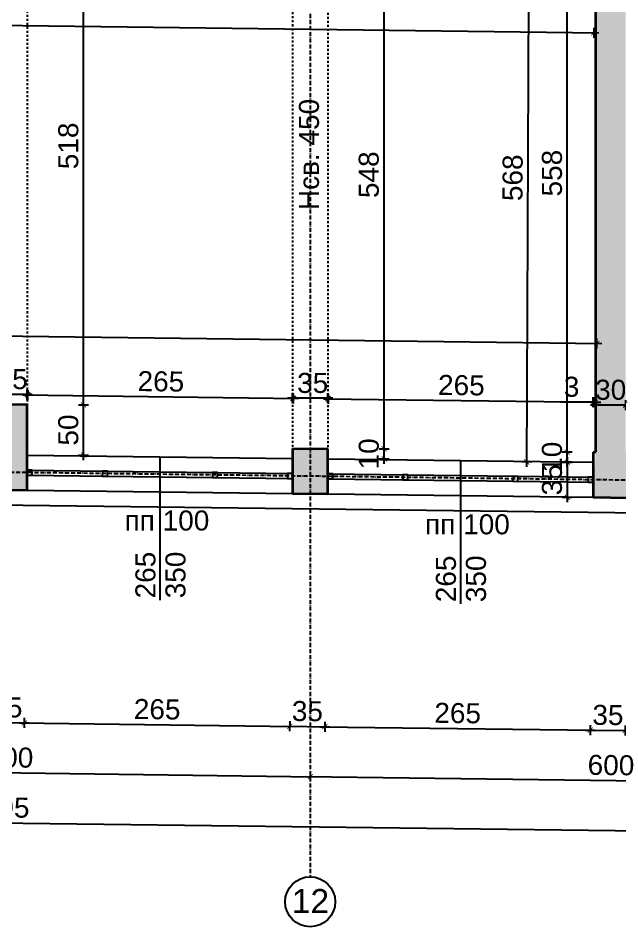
# Model space of a CAD drawing. Header units: inches. Extents: x -72385 to 39588, y -6525 to 66685.
# Drawn here: x -46246 to -45646, y 7779 to 8686 of the extents above; entities that cross this region are included whole.
import ezdxf

# ---------------------------------------------------------------- set-up
doc = ezdxf.new("R2010")
doc.units = ezdxf.units.IN
doc.header["$MEASUREMENT"] = 0
doc.linetypes.add('DashDot', pattern=[0.6, 0.4, -0.1, 0, -0.1])
doc.linetypes.add('Hidden', pattern=[0.4, 0.2, -0.2])
for name, color, linetype, lineweight in [('Изгледни линии', 253, 'Continuous', 25), ('Надписи Hсв', 252, 'Continuous', 25), ('Надписи коти външни', 252, 'Continuous', 25), ('Надписи коти вътрешни', 252, 'Continuous', 25), ('Надписи Оси', 252, 'Continuous', 25), ('Надписи прозорци', 252, 'Continuous', 25), ('Оси', 252, 'DashDot', 25), ('Прозорци', 251, 'Continuous', 25), ('Пунктир', 253, 'Hidden', 25), ('Разрезни линии', 7, 'Continuous', 35), ('Щрих стени', 254, 'Continuous', 25)]:
    doc.layers.add(name, color=color, linetype=linetype, lineweight=lineweight)
doc.styles.add('Arial Regular', font='arial.ttf')
doc.styles.get("Standard").update_dxf_attribs({"font": 'arial.ttf'})
doc.dimstyles.new('Annotative', dxfattribs={"dimscale": 0, "dimtxt": 20, "dimasz": 5, "dimexe": 5, "dimexo": 5, "dimgap": 5, "dimtad": 1, "dimdec": 0, "dimzin": 0, "dimdsep": 46, "dimtxsty": 'Standard', "dimblk": 'ARCHTICK', "dimcen": 5, "dimdle": 5, "dimadec": 0, "dimazin": 0, "dimtfac": 1, "dimtdec": 0, "dimtofl": 0, "dimtmove": 0, "dimatfit": 3, "dimldrblk": 'ARCHTICK', "dimfxl": 5, "dimfxlon": 1, "dimtolj": 1, "dimtzin": 0, "dimarcsym": 1})

# ---------------------------------------------------------------- blocks, each defined once
blk = doc.blocks.new('_ArchTick')
at = {"color": 0, "linetype": 'ByBlock', "const_width": 0.15}
blk.add_lwpolyline([(-0.5, -0.5), (0.5, 0.5)], dxfattribs=at)
blk = doc.blocks.new('*D1343')
at = {"layer": 'Defpoints', "color": 0, "ltscale": 50, "transparency": 16777216}
for p in [(-46272.34, 8310.46), (-46272.34, 8280.39), (-46237.34, 8279.94)]:
    blk.add_point(p, dxfattribs=at)
at = {"layer": 'Надписи коти вътрешни', "color": 0, "lineweight": -2, "ltscale": 50, "transparency": 16777216}
for p, q in [((-46272.34, 8305.46), (-46272.34, 8315.46)), ((-46237.34, 8305.46), (-46237.34, 8315.46)), ((-46232.34, 8310.46), (-46277.34, 8310.46))]:
    blk.add_line(p, q, dxfattribs=at)
at = {"layer": 'Надписи коти вътрешни', "color": 0, "lineweight": -2, "ltscale": 50, "transparency": 16777216, "xscale": 5, "yscale": 5, "zscale": 5, "rotation": 180}
blk.add_blockref('_ArchTick', (-46272.34, 8310.46), dxfattribs=at)
at = {"layer": 'Надписи коти вътрешни', "color": 0, "lineweight": -2, "ltscale": 50, "transparency": 16777216, "xscale": 5, "yscale": 5, "zscale": 5}
blk.add_blockref('_ArchTick', (-46237.34, 8310.46), dxfattribs=at)
at = {"layer": 'Надписи коти вътрешни', "color": 0, "ltscale": 50, "transparency": 16777216, "insert": (-46252.34, 8325.68), "char_height": 20, "attachment_point": 5}
blk.add_mtext('\\A1;35', dxfattribs=at)
blk = doc.blocks.new('*D1344')
at = {"layer": 'Defpoints', "color": 0, "ltscale": 50, "transparency": 16777216}
for p in [(-45971.57, 8306.53), (-46237.34, 8249.94), (-45972.34, 8246.57)]:
    blk.add_point(p, dxfattribs=at)
at = {"layer": 'Надписи коти вътрешни', "color": 0, "lineweight": -2, "ltscale": 50, "transparency": 16777216}
for p, q in [((-46236.64, 8304.91), (-46236.51, 8314.9)), ((-46241.57, 8309.97), (-45966.57, 8306.47)), ((-45971.64, 8301.53), (-45971.51, 8311.53))]:
    blk.add_line(p, q, dxfattribs=at)
at = {"layer": 'Надписи коти вътрешни', "color": 0, "lineweight": -2, "ltscale": 50, "transparency": 16777216, "xscale": 5, "yscale": 5, "zscale": 5}
for p, rotation in [((-46236.57, 8309.91), 179.2706286525478), ((-45971.57, 8306.53), 359.2706286525477)]:
    blk.add_blockref('_ArchTick', p, dxfattribs=dict(at, rotation=rotation))
at = {"layer": 'Надписи коти вътрешни', "color": 0, "ltscale": 50, "transparency": 16777216, "insert": (-46103.88, 8323.43), "char_height": 20, "attachment_point": 5, "rotation": 359.27063}
blk.add_mtext('\\A1;265', dxfattribs=at)
blk = doc.blocks.new('*D1345')
at = {"layer": 'Defpoints', "color": 0, "ltscale": 50, "transparency": 16777216}
for p in [(-45972.34, 8306.64), (-45972.34, 8276.57), (-45937.34, 8276.12)]:
    blk.add_point(p, dxfattribs=at)
at = {"layer": 'Надписи коти вътрешни', "color": 0, "lineweight": -2, "ltscale": 50, "transparency": 16777216}
for p, q in [((-45932.34, 8306.64), (-45977.34, 8306.64)), ((-45972.34, 8301.64), (-45972.34, 8311.64)), ((-45937.34, 8301.64), (-45937.34, 8311.64))]:
    blk.add_line(p, q, dxfattribs=at)
at = {"layer": 'Надписи коти вътрешни', "color": 0, "lineweight": -2, "ltscale": 50, "transparency": 16777216, "xscale": 5, "yscale": 5, "zscale": 5, "rotation": 180}
blk.add_blockref('_ArchTick', (-45972.34, 8306.64), dxfattribs=at)
at = {"layer": 'Надписи коти вътрешни', "color": 0, "lineweight": -2, "ltscale": 50, "transparency": 16777216, "xscale": 5, "yscale": 5, "zscale": 5}
blk.add_blockref('_ArchTick', (-45937.34, 8306.64), dxfattribs=at)
at = {"layer": 'Надписи коти вътрешни', "color": 0, "ltscale": 50, "transparency": 16777216, "insert": (-45952.34, 8321.86), "char_height": 20, "attachment_point": 5}
blk.add_mtext('\\A1;35', dxfattribs=at)
blk = doc.blocks.new('*D1346')
at = {"layer": 'Defpoints', "color": 0, "ltscale": 50, "transparency": 16777216}
for p in [(-45671.57, 8302.71), (-45937.34, 8246.12), (-45672.34, 8242.75)]:
    blk.add_point(p, dxfattribs=at)
at = {"layer": 'Надписи коти вътрешни', "color": 0, "lineweight": -2, "ltscale": 50, "transparency": 16777216}
for p, q in [((-45941.57, 8306.15), (-45666.57, 8302.65)), ((-45936.64, 8301.09), (-45936.51, 8311.09)), ((-45671.64, 8297.71), (-45671.51, 8307.71))]:
    blk.add_line(p, q, dxfattribs=at)
at = {"layer": 'Надписи коти вътрешни', "color": 0, "lineweight": -2, "ltscale": 50, "transparency": 16777216, "xscale": 5, "yscale": 5, "zscale": 5}
for p, rotation in [((-45936.57, 8306.09), 179.2706286525478), ((-45671.57, 8302.71), 359.2706286525477)]:
    blk.add_blockref('_ArchTick', p, dxfattribs=dict(at, rotation=rotation))
at = {"layer": 'Надписи коти вътрешни', "color": 0, "ltscale": 50, "transparency": 16777216, "insert": (-45803.88, 8319.61), "char_height": 20, "attachment_point": 5, "rotation": 359.27063}
blk.add_mtext('\\A1;265', dxfattribs=at)
blk = doc.blocks.new('*D1347')
at = {"layer": 'Defpoints', "color": 0, "ltscale": 50, "transparency": 16777216}
for p in [(-45672.34, 8302.82), (-45672.34, 8272.75), (-45669.84, 8272.74)]:
    blk.add_point(p, dxfattribs=at)
at = {"layer": 'Надписи коти вътрешни', "color": 0, "lineweight": -2, "ltscale": 50, "transparency": 16777216}
for p, q in [((-45672.34, 8297.82), (-45672.34, 8307.82)), ((-45669.84, 8297.82), (-45669.84, 8307.82)), ((-45672.34, 8302.82), (-45705.43, 8302.82)), ((-45669.84, 8302.82), (-45664.84, 8302.82))]:
    blk.add_line(p, q, dxfattribs=at)
at = {"layer": 'Надписи коти вътрешни', "color": 0, "lineweight": -2, "ltscale": 50, "transparency": 16777216, "xscale": 5, "yscale": 5, "zscale": 5}
blk.add_blockref('_ArchTick', (-45672.34, 8302.82), dxfattribs=at)
at = {"layer": 'Надписи коти вътрешни', "color": 0, "lineweight": -2, "ltscale": 50, "transparency": 16777216, "xscale": 5, "yscale": 5, "zscale": 5, "rotation": 180}
blk.add_blockref('_ArchTick', (-45669.84, 8302.82), dxfattribs=at)
at = {"layer": 'Надписи коти вътрешни', "color": 0, "ltscale": 50, "transparency": 16777216, "insert": (-45693.89, 8318.04), "char_height": 20, "attachment_point": 5}
blk.add_mtext('\\A1;3', dxfattribs=at)
blk = doc.blocks.new('*D8272')
at = {"layer": 'Defpoints', "color": 0, "ltscale": 50, "transparency": 16777216}
for p in [(-45668.71, 8361.45), (-46839.84, 8287.61), (-45669.84, 8272.72)]:
    blk.add_point(p, dxfattribs=at)
at = {"layer": 'Надписи коти вътрешни', "color": 0, "lineweight": -2, "ltscale": 50, "transparency": 16777216}
for p, q in [((-46843.71, 8376.41), (-45663.71, 8361.39)), ((-46838.77, 8371.35), (-46838.64, 8381.35)), ((-45668.77, 8356.45), (-45668.64, 8366.45))]:
    blk.add_line(p, q, dxfattribs=at)
at = {"layer": 'Надписи коти вътрешни', "color": 0, "lineweight": -2, "ltscale": 50, "transparency": 16777216, "xscale": 5, "yscale": 5, "zscale": 5}
for p, rotation in [((-46838.71, 8376.35), 179.2706286525473), ((-45668.71, 8361.45), 359.2706286525473)]:
    blk.add_blockref('_ArchTick', p, dxfattribs=dict(at, rotation=rotation))
at = {"layer": 'Надписи коти вътрешни', "color": 0, "ltscale": 50, "transparency": 16777216, "insert": (-46303.43, 8384.75), "char_height": 20, "attachment_point": 5, "rotation": 359.27063}
blk.add_mtext('\\A1;1170', dxfattribs=at)
blk = doc.blocks.new('*D8273')
at = {"layer": 'Defpoints', "color": 0, "ltscale": 50, "transparency": 16777216}
for p in [(-46839.84, 8825.16), (-45669.84, 8810.26), (-45671.6, 8671.52)]:
    blk.add_point(p, dxfattribs=at)
at = {"layer": 'Надписи коти вътрешни', "color": 0, "lineweight": -2, "ltscale": 50, "transparency": 16777216}
for p, q in [((-46846.6, 8686.48), (-45666.6, 8671.46)), ((-46841.54, 8691.42), (-46841.67, 8681.42)), ((-45671.54, 8676.52), (-45671.67, 8666.52))]:
    blk.add_line(p, q, dxfattribs=at)
at = {"layer": 'Надписи коти вътрешни', "color": 0, "lineweight": -2, "ltscale": 50, "transparency": 16777216, "xscale": 5, "yscale": 5, "zscale": 5}
for p, rotation in [((-46841.6, 8686.42), 179.2706286525473), ((-45671.6, 8671.52), 359.2706286525473)]:
    blk.add_blockref('_ArchTick', p, dxfattribs=dict(at, rotation=rotation))
at = {"layer": 'Надписи коти вътрешни', "color": 0, "ltscale": 50, "transparency": 16777216, "insert": (-46309.55, 8694.86), "char_height": 20, "attachment_point": 5, "rotation": 359.27063}
blk.add_mtext('\\A1;1170', dxfattribs=at)
blk = doc.blocks.new('*D1357')
at = {"layer": 'Defpoints', "color": 0, "ltscale": 50, "transparency": 16777216}
for p in [(-46237.34, 8817.49), (-46181.02, 8817.49), (-46237.34, 8299.95)]:
    blk.add_point(p, dxfattribs=at)
at = {"layer": 'Надписи коти вътрешни', "color": 0, "lineweight": -2, "ltscale": 50, "transparency": 16777216}
for p, q in [((-46181.02, 8294.95), (-46181.02, 8822.49)), ((-46186.02, 8817.49), (-46176.02, 8817.49)), ((-46186.02, 8299.95), (-46176.02, 8299.95))]:
    blk.add_line(p, q, dxfattribs=at)
at = {"layer": 'Надписи коти вътрешни', "color": 0, "lineweight": -2, "ltscale": 50, "transparency": 16777216, "xscale": 5, "yscale": 5, "zscale": 5}
for p, rotation in [((-46181.02, 8817.49), 90), ((-46181.02, 8299.95), 270)]:
    blk.add_blockref('_ArchTick', p, dxfattribs=dict(at, rotation=rotation))
at = {"layer": 'Надписи коти вътрешни', "color": 0, "ltscale": 50, "transparency": 16777216, "insert": (-46196.24, 8558.72), "char_height": 20, "attachment_point": 5, "rotation": 90}
blk.add_mtext('\\A1;518', dxfattribs=at)
blk = doc.blocks.new('*D1358')
at = {"layer": 'Defpoints', "color": 0, "ltscale": 50, "transparency": 16777216}
for p in [(-46237.34, 8299.95), (-46181.02, 8299.95), (-46237.37, 8249.94)]:
    blk.add_point(p, dxfattribs=at)
at = {"layer": 'Надписи коти вътрешни', "color": 0, "lineweight": -2, "ltscale": 50, "transparency": 16777216}
for p, q in [((-46181.02, 8244.94), (-46181.02, 8304.95)), ((-46186.02, 8299.95), (-46176.02, 8299.95)), ((-46186.02, 8249.94), (-46176.02, 8249.94))]:
    blk.add_line(p, q, dxfattribs=at)
at = {"layer": 'Надписи коти вътрешни', "color": 0, "lineweight": -2, "ltscale": 50, "transparency": 16777216, "xscale": 5, "yscale": 5, "zscale": 5}
for p, rotation in [((-46181.02, 8299.95), 90), ((-46181.02, 8249.94), 270)]:
    blk.add_blockref('_ArchTick', p, dxfattribs=dict(at, rotation=rotation))
at = {"layer": 'Надписи коти вътрешни', "color": 0, "ltscale": 50, "transparency": 16777216, "insert": (-46196.24, 8274.94), "char_height": 20, "attachment_point": 5, "rotation": 90}
blk.add_mtext('\\A1;50', dxfattribs=at)
blk = doc.blocks.new('*D1359')
at = {"layer": 'Defpoints', "color": 0, "ltscale": 50, "transparency": 16777216}
for p in [(-45937.08, 8803.66), (-45881.02, 8803.66), (-45937.59, 8256.13)]:
    blk.add_point(p, dxfattribs=at)
at = {"layer": 'Надписи коти вътрешни', "color": 0, "lineweight": -2, "ltscale": 50, "transparency": 16777216}
for p, q in [((-45886.02, 8803.66), (-45876.02, 8803.66)), ((-45881.02, 8251.13), (-45881.02, 8808.66)), ((-45886.02, 8256.13), (-45876.02, 8256.13))]:
    blk.add_line(p, q, dxfattribs=at)
at = {"layer": 'Надписи коти вътрешни', "color": 0, "lineweight": -2, "ltscale": 50, "transparency": 16777216, "xscale": 5, "yscale": 5, "zscale": 5}
for p, rotation in [((-45881.02, 8803.66), 90), ((-45881.02, 8256.13), 270)]:
    blk.add_blockref('_ArchTick', p, dxfattribs=dict(at, rotation=rotation))
at = {"layer": 'Надписи коти вътрешни', "color": 0, "ltscale": 50, "transparency": 16777216, "insert": (-45896.24, 8529.9), "char_height": 20, "attachment_point": 5, "rotation": 90}
blk.add_mtext('\\A1;548', dxfattribs=at)
blk = doc.blocks.new('*D1360')
at = {"layer": 'Defpoints', "color": 0, "ltscale": 50, "transparency": 16777216}
for p in [(-45937.59, 8256.13), (-45881.02, 8256.13), (-45937.34, 8246.12)]:
    blk.add_point(p, dxfattribs=at)
at = {"layer": 'Надписи коти вътрешни', "color": 0, "lineweight": -2, "ltscale": 50, "transparency": 16777216}
for p, q in [((-45881.02, 8241.12), (-45881.02, 8261.13)), ((-45886.02, 8256.13), (-45876.02, 8256.13)), ((-45886.02, 8246.12), (-45876.02, 8246.12))]:
    blk.add_line(p, q, dxfattribs=at)
at = {"layer": 'Надписи коти вътрешни', "color": 0, "lineweight": -2, "ltscale": 50, "transparency": 16777216, "xscale": 5, "yscale": 5, "zscale": 5}
for p, rotation in [((-45881.02, 8256.13), 90), ((-45881.02, 8246.12), 270)]:
    blk.add_blockref('_ArchTick', p, dxfattribs=dict(at, rotation=rotation))
at = {"layer": 'Надписи коти вътрешни', "color": 0, "ltscale": 50, "transparency": 16777216, "insert": (-45896.24, 8251.12), "char_height": 20, "attachment_point": 5, "rotation": 90}
blk.add_mtext('\\A1;10', dxfattribs=at)
blk = doc.blocks.new('*D1390')
at = {"layer": 'Defpoints', "color": 0, "ltscale": 50, "transparency": 16777216}
for p in [(-45698.16, 8252.75), (-45672.34, 8252.75), (-45672.34, 8242.75)]:
    blk.add_point(p, dxfattribs=at)
at = {"layer": 'Надписи коти вътрешни', "color": 0, "lineweight": -2, "ltscale": 50, "transparency": 16777216}
for p, q in [((-45693.16, 8252.75), (-45703.16, 8252.75)), ((-45698.16, 8237.75), (-45698.16, 8257.75)), ((-45693.16, 8242.75), (-45703.16, 8242.75))]:
    blk.add_line(p, q, dxfattribs=at)
at = {"layer": 'Надписи коти вътрешни', "color": 0, "lineweight": -2, "ltscale": 50, "transparency": 16777216, "xscale": 5, "yscale": 5, "zscale": 5}
for p, rotation in [((-45698.16, 8252.75), 90), ((-45698.16, 8242.75), 270)]:
    blk.add_blockref('_ArchTick', p, dxfattribs=dict(at, rotation=rotation))
at = {"layer": 'Надписи коти вътрешни', "color": 0, "ltscale": 50, "transparency": 16777216, "insert": (-45713.37, 8247.75), "char_height": 20, "attachment_point": 5, "rotation": 90}
blk.add_mtext('\\A1;10', dxfattribs=at)
blk = doc.blocks.new('*D1391')
at = {"layer": 'Defpoints', "color": 0, "ltscale": 50, "transparency": 16777216}
for p in [(-45698.16, 8810.26), (-45669.84, 8810.26), (-45669.84, 8252.72)]:
    blk.add_point(p, dxfattribs=at)
at = {"layer": 'Надписи коти вътрешни', "color": 0, "lineweight": -2, "ltscale": 50, "transparency": 16777216}
for p, q in [((-45698.16, 8247.72), (-45698.16, 8815.26)), ((-45693.16, 8810.26), (-45703.16, 8810.26)), ((-45693.16, 8252.72), (-45703.16, 8252.72))]:
    blk.add_line(p, q, dxfattribs=at)
at = {"layer": 'Надписи коти вътрешни', "color": 0, "lineweight": -2, "ltscale": 50, "transparency": 16777216, "xscale": 5, "yscale": 5, "zscale": 5}
for p, rotation in [((-45698.16, 8810.26), 90), ((-45698.16, 8252.72), 270)]:
    blk.add_blockref('_ArchTick', p, dxfattribs=dict(at, rotation=rotation))
at = {"layer": 'Надписи коти вътрешни', "color": 0, "ltscale": 50, "transparency": 16777216, "insert": (-45713.37, 8531.49), "char_height": 20, "attachment_point": 5, "rotation": 90}
blk.add_mtext('\\A1;558', dxfattribs=at)
blk = doc.blocks.new('*D1392')
at = {"layer": 'Defpoints', "color": 0, "ltscale": 50, "transparency": 16777216}
for p in [(-45736.2, 8810.56), (-45669.84, 8810.26), (-45672.34, 8242.75)]:
    blk.add_point(p, dxfattribs=at)
at = {"layer": 'Надписи коти вътрешни', "color": 0, "lineweight": -2, "ltscale": 50, "transparency": 16777216}
for p, q in [((-45738.72, 8238.04), (-45736.17, 8815.55)), ((-45731.2, 8810.53), (-45741.2, 8810.58)), ((-45733.7, 8243.02), (-45743.7, 8243.06))]:
    blk.add_line(p, q, dxfattribs=at)
at = {"layer": 'Надписи коти вътрешни', "color": 0, "lineweight": -2, "ltscale": 50, "transparency": 16777216, "xscale": 5, "yscale": 5, "zscale": 5}
for p, rotation in [((-45736.2, 8810.56), 89.74760361467345), ((-45738.7, 8243.04), 269.7476036146735)]:
    blk.add_blockref('_ArchTick', p, dxfattribs=dict(at, rotation=rotation))
at = {"layer": 'Надписи коти вътрешни', "color": 0, "ltscale": 50, "transparency": 16777216, "insert": (-45752.66, 8526.86), "char_height": 20, "attachment_point": 5, "rotation": 89.7476}
blk.add_mtext('\\A1;568', dxfattribs=at)
blk = doc.blocks.new('*D6063')
at = {"layer": 'Defpoints', "color": 0, "ltscale": 50, "transparency": 16777216}
for p in [(-46272.34, 8215.38), (-46237.34, 8214.94), (-46240.3, 7982.46)]:
    blk.add_point(p, dxfattribs=at)
at = {"layer": 'Надписи коти външни', "color": 0, "lineweight": -2, "ltscale": 50, "transparency": 16777216}
for p, q in [((-46275.23, 7987.9), (-46275.36, 7977.9)), ((-46240.23, 7987.46), (-46240.36, 7977.46)), ((-46280.3, 7982.97), (-46235.3, 7982.39))]:
    blk.add_line(p, q, dxfattribs=at)
at = {"layer": 'Надписи коти външни', "color": 0, "lineweight": -2, "ltscale": 50, "transparency": 16777216, "xscale": 5, "yscale": 5, "zscale": 5}
for p, rotation in [((-46275.3, 7982.9), 179.2706286525405), ((-46240.3, 7982.46), 359.2706286525404)]:
    blk.add_blockref('_ArchTick', p, dxfattribs=dict(at, rotation=rotation))
at = {"layer": 'Надписи коти външни', "color": 0, "ltscale": 50, "transparency": 16777216, "insert": (-46257.6, 7997.9), "char_height": 20, "attachment_point": 5, "rotation": 359.27063}
blk.add_mtext('\\A1;35', dxfattribs=at)
blk = doc.blocks.new('*D6064')
at = {"layer": 'Defpoints', "color": 0, "ltscale": 50, "transparency": 16777216}
for p in [(-46237.34, 8214.94), (-45972.34, 8211.56), (-45975.3, 7979.08)]:
    blk.add_point(p, dxfattribs=at)
at = {"layer": 'Надписи коти външни', "color": 0, "lineweight": -2, "ltscale": 50, "transparency": 16777216}
for p, q in [((-46240.23, 7987.46), (-46240.36, 7977.46)), ((-46245.3, 7982.52), (-45970.3, 7979.02)), ((-45975.23, 7984.08), (-45975.36, 7974.08))]:
    blk.add_line(p, q, dxfattribs=at)
at = {"layer": 'Надписи коти външни', "color": 0, "lineweight": -2, "ltscale": 50, "transparency": 16777216, "xscale": 5, "yscale": 5, "zscale": 5}
for p, rotation in [((-46240.3, 7982.46), 179.2706286525478), ((-45975.3, 7979.08), 359.2706286525478)]:
    blk.add_blockref('_ArchTick', p, dxfattribs=dict(at, rotation=rotation))
at = {"layer": 'Надписи коти външни', "color": 0, "ltscale": 50, "transparency": 16777216, "insert": (-46107.6, 7995.98), "char_height": 20, "attachment_point": 5, "rotation": 359.27063}
blk.add_mtext('\\A1;265', dxfattribs=at)
blk = doc.blocks.new('*D6065')
at = {"layer": 'Defpoints', "color": 0, "ltscale": 50, "transparency": 16777216}
for p in [(-45972.34, 8211.56), (-45937.34, 8211.12), (-45940.3, 7978.64)]:
    blk.add_point(p, dxfattribs=at)
at = {"layer": 'Надписи коти външни', "color": 0, "lineweight": -2, "ltscale": 50, "transparency": 16777216}
for p, q in [((-45980.3, 7979.15), (-45935.3, 7978.57)), ((-45975.23, 7984.08), (-45975.36, 7974.08)), ((-45940.23, 7983.64), (-45940.36, 7973.64))]:
    blk.add_line(p, q, dxfattribs=at)
at = {"layer": 'Надписи коти външни', "color": 0, "lineweight": -2, "ltscale": 50, "transparency": 16777216, "xscale": 5, "yscale": 5, "zscale": 5}
for p, rotation in [((-45975.3, 7979.08), 179.2706286525463), ((-45940.3, 7978.64), 359.2706286525462)]:
    blk.add_blockref('_ArchTick', p, dxfattribs=dict(at, rotation=rotation))
at = {"layer": 'Надписи коти външни', "color": 0, "ltscale": 50, "transparency": 16777216, "insert": (-45957.6, 7994.08), "char_height": 20, "attachment_point": 5, "rotation": 359.27063}
blk.add_mtext('\\A1;35', dxfattribs=at)
blk = doc.blocks.new('*D6066')
at = {"layer": 'Defpoints', "color": 0, "ltscale": 50, "transparency": 16777216}
for p in [(-45937.34, 8211.12), (-45672.34, 8207.75), (-45675.3, 7975.26)]:
    blk.add_point(p, dxfattribs=at)
at = {"layer": 'Надписи коти външни', "color": 0, "lineweight": -2, "ltscale": 50, "transparency": 16777216}
for p, q in [((-45945.3, 7978.7), (-45670.3, 7975.2)), ((-45940.23, 7983.64), (-45940.36, 7973.64)), ((-45675.23, 7980.26), (-45675.36, 7970.26))]:
    blk.add_line(p, q, dxfattribs=at)
at = {"layer": 'Надписи коти външни', "color": 0, "lineweight": -2, "ltscale": 50, "transparency": 16777216, "xscale": 5, "yscale": 5, "zscale": 5}
for p, rotation in [((-45940.3, 7978.64), 179.270628652547), ((-45675.3, 7975.26), 359.270628652547)]:
    blk.add_blockref('_ArchTick', p, dxfattribs=dict(at, rotation=rotation))
at = {"layer": 'Надписи коти външни', "color": 0, "ltscale": 50, "transparency": 16777216, "insert": (-45807.6, 7992.16), "char_height": 20, "attachment_point": 5, "rotation": 359.27063}
blk.add_mtext('\\A1;265', dxfattribs=at)
blk = doc.blocks.new('*D6067')
at = {"layer": 'Defpoints', "color": 0, "ltscale": 50, "transparency": 16777216}
for p in [(-45672.34, 8207.75), (-45637.34, 8207.3), (-45640.3, 7974.82)]:
    blk.add_point(p, dxfattribs=at)
at = {"layer": 'Надписи коти външни', "color": 0, "lineweight": -2, "ltscale": 50, "transparency": 16777216}
for p, q in [((-45675.23, 7980.26), (-45675.36, 7970.26)), ((-45640.23, 7979.82), (-45640.36, 7969.82)), ((-45680.3, 7975.33), (-45635.3, 7974.76))]:
    blk.add_line(p, q, dxfattribs=at)
at = {"layer": 'Надписи коти външни', "color": 0, "lineweight": -2, "ltscale": 50, "transparency": 16777216, "xscale": 5, "yscale": 5, "zscale": 5}
for p, rotation in [((-45675.3, 7975.26), 179.2706286525463), ((-45640.3, 7974.82), 359.2706286525462)]:
    blk.add_blockref('_ArchTick', p, dxfattribs=dict(at, rotation=rotation))
at = {"layer": 'Надписи коти външни', "color": 0, "ltscale": 50, "transparency": 16777216, "insert": (-45657.6, 7990.26), "char_height": 20, "attachment_point": 5, "rotation": 359.27063}
blk.add_mtext('\\A1;35', dxfattribs=at)
blk = doc.blocks.new('*D6123')
at = {"layer": 'Defpoints', "color": 0, "ltscale": 50, "transparency": 16777216}
for p in [(-46554.84, 7936.46), (-45954.61, 7928.82), (-45954.61, 7928.82)]:
    blk.add_point(p, dxfattribs=at)
at = {"layer": 'Надписи коти външни', "color": 0, "lineweight": -2, "ltscale": 50, "transparency": 16777216}
for p, q in [((-46554.84, 7936.46), (-46554.77, 7941.46)), ((-46559.84, 7936.52), (-45949.61, 7928.75)), ((-45954.61, 7928.82), (-45954.55, 7933.82))]:
    blk.add_line(p, q, dxfattribs=at)
at = {"layer": 'Надписи коти външни', "color": 0, "lineweight": -2, "ltscale": 50, "transparency": 16777216, "xscale": 5, "yscale": 5, "zscale": 5}
for p, rotation in [((-46554.84, 7936.46), 179.2706286525537), ((-45954.61, 7928.82), 359.2706286525537)]:
    blk.add_blockref('_ArchTick', p, dxfattribs=dict(at, rotation=rotation))
at = {"layer": 'Надписи коти външни', "color": 0, "ltscale": 50, "transparency": 16777216, "insert": (-46254.53, 7947.85), "char_height": 20, "attachment_point": 5, "rotation": 359.27063}
blk.add_mtext('\\A1;600', dxfattribs=at)
blk = doc.blocks.new('*D6124')
at = {"layer": 'Defpoints', "color": 0, "ltscale": 50, "transparency": 16777216}
for p in [(-45954.61, 7928.82), (-45354.84, 7921.18), (-45354.84, 7921.18)]:
    blk.add_point(p, dxfattribs=at)
at = {"layer": 'Надписи коти външни', "color": 0, "lineweight": -2, "ltscale": 50, "transparency": 16777216}
for p, q in [((-45954.61, 7928.82), (-45954.55, 7933.82)), ((-45959.61, 7928.88), (-45349.84, 7921.12)), ((-45354.84, 7921.18), (-45354.77, 7926.18))]:
    blk.add_line(p, q, dxfattribs=at)
at = {"layer": 'Надписи коти външни', "color": 0, "lineweight": -2, "ltscale": 50, "transparency": 16777216, "xscale": 5, "yscale": 5, "zscale": 5}
for p, rotation in [((-45954.61, 7928.82), 179.2706286525469), ((-45354.84, 7921.18), 359.2706286525469)]:
    blk.add_blockref('_ArchTick', p, dxfattribs=dict(at, rotation=rotation))
at = {"layer": 'Надписи коти външни', "color": 0, "ltscale": 50, "transparency": 16777216, "insert": (-45654.53, 7940.21), "char_height": 20, "attachment_point": 5, "rotation": 359.27063}
blk.add_mtext('\\A1;600', dxfattribs=at)
blk = doc.blocks.new('*D6190')
at = {"layer": 'Defpoints', "color": 0, "ltscale": 50, "transparency": 16777216}
for p in [(-52317.34, 8292.34), (-40222.34, 8138.36), (-40226.57, 7805.89)]:
    blk.add_point(p, dxfattribs=at)
at = {"layer": 'Надписи коти външни', "color": 0, "lineweight": -2, "ltscale": 50, "transparency": 16777216}
for p, q in [((-52326.57, 7959.93), (-40221.57, 7805.83)), ((-52321.51, 7964.87), (-52321.63, 7954.87)), ((-40226.51, 7810.89), (-40226.63, 7800.89))]:
    blk.add_line(p, q, dxfattribs=at)
at = {"layer": 'Надписи коти външни', "color": 0, "lineweight": -2, "ltscale": 50, "transparency": 16777216, "xscale": 5, "yscale": 5, "zscale": 5}
for p, rotation in [((-52321.57, 7959.87), 179.2706286525472), ((-40226.57, 7805.89), 359.2706286525473)]:
    blk.add_blockref('_ArchTick', p, dxfattribs=dict(at, rotation=rotation))
at = {"layer": 'Надписи коти външни', "color": 0, "ltscale": 50, "transparency": 16777216, "insert": (-46273.88, 7898.09), "char_height": 20, "attachment_point": 5, "rotation": 359.27063}
blk.add_mtext('\\A1;12095', dxfattribs=at)
blk = doc.blocks.new('*D7831')
at = {"layer": 'Defpoints', "color": 0, "ltscale": 10, "transparency": 16777216}
for p in [(-45736.96, 8242.75), (-45736.96, 8207.75), (-45698.16, 8207.75)]:
    blk.add_point(p, dxfattribs=at)
at = {"layer": 'Надписи коти вътрешни', "color": 0, "lineweight": -2, "ltscale": 10, "transparency": 16777216}
for p, q in [((-45703.16, 8242.75), (-45693.16, 8242.75)), ((-45698.16, 8247.75), (-45698.16, 8202.75)), ((-45703.16, 8207.75), (-45693.16, 8207.75))]:
    blk.add_line(p, q, dxfattribs=at)
at = {"layer": 'Надписи коти вътрешни', "color": 0, "lineweight": -2, "ltscale": 10, "transparency": 16777216, "xscale": 5, "yscale": 5, "zscale": 5}
for p, rotation in [((-45698.16, 8242.75), 90), ((-45698.16, 8207.75), 270)]:
    blk.add_blockref('_ArchTick', p, dxfattribs=dict(at, rotation=rotation))
at = {"layer": 'Надписи коти вътрешни', "color": 0, "ltscale": 10, "transparency": 16777216, "insert": (-45713.38, 8225.25), "char_height": 20, "attachment_point": 5, "rotation": 90}
blk.add_mtext('\\A1;35', dxfattribs=at)
blk = doc.blocks.new('*D7915')
at = {"layer": 'Defpoints', "color": 0, "ltscale": 10, "transparency": 16777216}
for p in [(-45669.84, 8299.84), (-45669.84, 8252.34), (-45639.84, 8252.34)]:
    blk.add_point(p, dxfattribs=at)
at = {"layer": 'Надписи коти вътрешни', "color": 0, "lineweight": -2, "ltscale": 10, "transparency": 16777216}
for p, q in [((-45669.84, 8294.84), (-45669.84, 8304.84)), ((-45639.84, 8294.84), (-45639.84, 8304.84)), ((-45634.84, 8299.84), (-45674.84, 8299.84))]:
    blk.add_line(p, q, dxfattribs=at)
at = {"layer": 'Надписи коти вътрешни', "color": 0, "lineweight": -2, "ltscale": 10, "transparency": 16777216, "xscale": 5, "yscale": 5, "zscale": 5, "rotation": 180}
blk.add_blockref('_ArchTick', (-45669.84, 8299.84), dxfattribs=at)
at = {"layer": 'Надписи коти вътрешни', "color": 0, "lineweight": -2, "ltscale": 10, "transparency": 16777216, "xscale": 5, "yscale": 5, "zscale": 5}
blk.add_blockref('_ArchTick', (-45639.84, 8299.84), dxfattribs=at)
at = {"layer": 'Надписи коти вътрешни', "color": 0, "ltscale": 10, "transparency": 16777216, "insert": (-45654.84, 8315.05), "char_height": 20, "attachment_point": 5}
blk.add_mtext('\\A1;30', dxfattribs=at)

msp = doc.modelspace()

# ---------------------------------------------------------------- hatches: boundary and pattern name
at = {"layer": 'Щрих стени', "ltscale": 10}
h = msp.add_hatch(color=256, dxfattribs=at)
h.dxf.hatch_style = 1
h.paths.add_polyline_path([(-47039.84, 9457.75), (-47139.84, 9459.03), (-47139.84, 10001.57), (-47137.34, 10001.54), (-47137.34, 10061.54), (-47202.34, 10062.37), (-47202.34, 9224.8), (-47139.84, 9224.01), (-47139.84, 9429.03), (-47039.84, 9427.75)])
h.paths.add_polyline_path([(-46749.84, 9454.06), (-46839.84, 9455.21), (-46839.84, 10022.75), (-46837.34, 10022.72), (-46837.34, 10057.73), (-46872.34, 10058.17), (-46872.34, 10023.17), (-46869.84, 10023.14), (-46869.84, 9455.59), (-46939.84, 9456.48), (-46939.84, 9426.48), (-46749.84, 9424.06)])
h.paths.add_polyline_path([(-46539.84, 10006.43), (-46537.34, 10006.4), (-46537.34, 10073.91), (-46572.34, 10074.35), (-46572.34, 10006.85), (-46569.84, 10006.82), (-46569.84, 9471.77), (-46589.84, 9472.03), (-46589.84, 9452.03), (-46649.84, 9452.79), (-46649.84, 9422.79), (-46539.84, 9421.39)])
h.paths.add_polyline_path([(-46339.84, 9448.84), (-46349.84, 9448.97), (-46349.84, 9814), (-46159.84, 9811.58), (-46159.84, 9446.55), (-46179.84, 9446.81), (-46179.84, 9416.8), (-46129.84, 9416.17), (-46129.84, 9841.2), (-46379.84, 9844.38), (-46379.84, 9419.35), (-46339.84, 9418.84)])
h.paths.add_polyline_path([(-46349.84, 10071.52), (-46379.84, 10071.9), (-46379.84, 10004.4), (-46349.84, 10004.02)])
h.paths.add_polyline_path([(-46129.84, 10068.72), (-46159.84, 10069.1), (-46159.84, 10001.6), (-46129.84, 10001.21)])
h.paths.add_polyline_path([(-45937.34, 10066.27), (-45972.34, 10066.72), (-45972.34, 9999.21), (-45969.84, 9999.18), (-45969.84, 9414.13), (-45909.84, 9413.37), (-45909.84, 9443.37), (-45919.84, 9443.5), (-45919.84, 9463.5), (-45939.84, 9463.75), (-45939.84, 9563.76), (-45909.84, 9563.38), (-45909.84, 9578.38), (-45939.84, 9578.76), (-45939.84, 9668.77), (-45804.84, 9667.05), (-45804.84, 9577.04), (-45809.84, 9577.11), (-45809.84, 9562.11), (-45804.84, 9562.04), (-45804.84, 9442.03), (-45809.84, 9442.1), (-45809.84, 9412.09), (-45779.84, 9411.71), (-45779.84, 9441.71), (-45789.84, 9441.84), (-45789.84, 9666.86), (-45779.84, 9666.73), (-45779.84, 9681.73), (-45939.84, 9683.77), (-45939.84, 9998.8), (-45937.34, 9998.76)])
h.paths.add_polyline_path([(-45549.84, 9438.79), (-45639.84, 9439.93), (-45639.84, 10007.48), (-45637.34, 10007.45), (-45637.34, 10042.45), (-45672.34, 10042.89), (-45672.34, 10007.89), (-45669.84, 10007.86), (-45669.84, 9680.33), (-45679.84, 9680.46), (-45679.84, 9665.46), (-45669.84, 9665.33), (-45669.84, 9440.31), (-45679.84, 9440.44), (-45679.84, 9410.44), (-45549.84, 9408.78)])
h.paths.add_polyline_path([(-45339.84, 8798.56), (-45319.84, 8798.31), (-45319.84, 8828.31), (-45339.84, 8828.56), (-45339.84, 9036.08), (-45369.84, 9036.46), (-45369.84, 8846.45), (-45389.84, 8846.7), (-45389.84, 8836.7), (-45449.84, 8837.46), (-45449.84, 8807.46), (-45369.84, 8806.44), (-45369.84, 8736.44), (-45429.84, 8737.2), (-45429.84, 8607.19), (-45369.84, 8606.43), (-45369.84, 8263.9), (-45372.34, 8203.93), (-45337.34, 8203.48), (-45337.34, 8263.49), (-45339.84, 8263.52)])
h.paths.add_polyline_path([(-45549.84, 8838.74), (-46049.84, 8845.1), (-46049.84, 8815.1), (-45972.34, 8814.11), (-45972.34, 8804.11), (-45937.34, 8803.67), (-45937.34, 8813.67), (-45669.84, 8810.26), (-45669.84, 8252.72), (-45672.34, 8207.75), (-45637.34, 8207.3), (-45637.34, 8252.3), (-45639.84, 8252.34), (-45639.84, 8809.88), (-45549.84, 8808.74)])
h.paths.add_polyline_path([(-46149.84, 8846.38), (-46649.84, 8852.74), (-46649.84, 8822.74), (-46592.34, 8822.01), (-46592.34, 8792), (-46537.34, 8791.3), (-46537.34, 8821.31), (-46149.84, 8816.37)])
h.paths.add_polyline_path([(-46749.84, 8854.01), (-46949.84, 8856.56), (-46949.84, 8826.56), (-46869.84, 8825.54), (-46869.84, 8267.99), (-46872.34, 8223.02), (-46837.34, 8222.58), (-46837.34, 8267.58), (-46839.84, 8267.61), (-46839.84, 8825.16), (-46749.84, 8824.01)])
h.paths.add_polyline_path([(-47049.84, 8857.83), (-47119.84, 8858.72), (-47119.84, 8868.73), (-47139.84, 8868.98), (-47139.84, 9064), (-47202.34, 9064.79), (-47202.34, 8849.77), (-47212.34, 8849.9), (-47212.34, 8829.9), (-47202.34, 8829.77), (-47202.34, 8227.22), (-47137.34, 8226.4), (-47137.34, 8286.4), (-47139.84, 8286.43), (-47139.84, 8828.98), (-47049.84, 8827.83)])
h.paths.add_polyline_path([(-46537.34, 8263.76), (-46572.34, 8264.21), (-46572.34, 8219.2), (-46537.34, 8218.76)])
h.paths.add_polyline_path([(-46237.34, 8299.95), (-46272.34, 8300.39), (-46272.34, 8215.38), (-46237.34, 8214.94)])
h.paths.add_polyline_path([(-45937.34, 8256.12), (-45972.34, 8256.57), (-45972.34, 8211.56), (-45937.34, 8211.12)], flags=17)

# ---------------------------------------------------------------- linework, layer by layer
at = {"layer": 'Изгледни линии', "ltscale": 50}
for p, q in [((-46237.34, 8249.94), (-45972.34, 8246.57)), ((-45937.34, 8246.12), (-45672.34, 8242.75)), ((-46237.34, 8214.94), (-45972.34, 8211.56)), ((-47152.34, 8211.59), (-40527.34, 8127.25)), ((-45937.34, 8211.12), (-45672.34, 8207.75))]:
    msp.add_line(p, q, dxfattribs=at)
at = {"layer": 'Надписи Оси', "ltscale": 50}
msp.add_circle((-45954.84, 7803.81), 25, dxfattribs=at)
at = {"layer": 'Надписи прозорци', "ltscale": 50}
for p, q in [((-46104.84, 8248.25), (-46104.84, 8105.1)), ((-45804.84, 8244.44), (-45804.84, 8101.29))]:
    msp.add_line(p, q, dxfattribs=at)
at = {"layer": 'Оси', "ltscale": 10}
for p, q in [((-45954.84, 10429.02), (-45954.84, 7828.81)), ((-39839.84, 8151), (-52699.84, 8314.71))]:
    msp.add_line(p, q, dxfattribs=at)
at = {"layer": 'Прозорци', "ltscale": 50}
for p, q in [((-46237.34, 8234.94), (-45972.34, 8231.57)), ((-45937.34, 8231.12), (-45672.34, 8227.75)), ((-46237.34, 8229.94), (-45972.34, 8226.57)), ((-45937.34, 8226.12), (-45672.34, 8222.75))]:
    msp.add_line(p, q, dxfattribs=at)
for points in [[(-46237.34, 8229.94), (-46232.34, 8229.88), (-46232.27, 8234.88), (-46237.27, 8234.94), (-46237.34, 8229.94)], [(-46162.35, 8228.99), (-46157.35, 8228.92), (-46157.29, 8233.92), (-46162.29, 8233.98), (-46162.35, 8228.99)], [(-46052.39, 8227.59), (-46047.39, 8227.52), (-46047.33, 8232.52), (-46052.32, 8232.58), (-46052.39, 8227.59)], [(-45977.4, 8226.64), (-45972.4, 8226.57), (-45972.34, 8231.57), (-45977.34, 8231.64), (-45977.4, 8226.64)], [(-45937.34, 8226.12), (-45932.34, 8226.06), (-45932.27, 8231.06), (-45937.27, 8231.12), (-45937.34, 8226.12)], [(-45862.35, 8225.17), (-45857.35, 8225.1), (-45857.29, 8230.1), (-45862.29, 8230.17), (-45862.35, 8225.17)], [(-45752.39, 8223.77), (-45747.39, 8223.7), (-45747.33, 8228.7), (-45752.32, 8228.77), (-45752.39, 8223.77)], [(-45677.4, 8222.82), (-45672.4, 8222.75), (-45672.34, 8227.75), (-45677.34, 8227.82), (-45677.4, 8222.82)]]:
    msp.add_lwpolyline(points, dxfattribs=at)
at = {"layer": 'Пунктир', "ltscale": 10}
for p, q in [((-46237.34, 8817.49), (-46237.34, 8299.95)), ((-45972.34, 8804.11), (-45972.34, 8256.57)), ((-45937.34, 8803.67), (-45937.34, 8256.12))]:
    msp.add_line(p, q, dxfattribs=at)
at = {"layer": 'Разрезни линии', "ltscale": 50}
for p, q in [((-45669.84, 8810.26), (-45669.84, 8252.72)), ((-46237.34, 8299.95), (-46272.34, 8300.39)), ((-46237.34, 8214.94), (-46237.34, 8299.95)), ((-45972.34, 8256.57), (-45972.34, 8211.56)), ((-45972.34, 8256.57), (-45937.34, 8256.12)), ((-45937.34, 8211.12), (-45937.34, 8256.12)), ((-45672.34, 8252.75), (-45672.34, 8207.75)), ((-45672.34, 8252.75), (-45669.84, 8252.72)), ((-46272.34, 8215.38), (-46237.34, 8214.94)), ((-45972.34, 8211.56), (-45937.34, 8211.12)), ((-45672.34, 8207.75), (-45637.34, 8207.3))]:
    msp.add_line(p, q, dxfattribs=at)

# ---------------------------------------------------------------- texts
at = {"layer": 'Надписи Hсв', "ltscale": 100, "insert": (-45966.07, 8494.58), "char_height": 20, "width": 180.4891, "attachment_point": 1, "rotation": 90, "style": 'Arial Regular'}
msp.add_mtext('\\pxt8;Hсв. 450', dxfattribs=at)
at = {"layer": 'Надписи Оси', "ltscale": 100, "insert": (-45968.16, 7816.53), "char_height": 24, "width": 27.2128, "attachment_point": 1, "style": 'Arial Regular'}
msp.add_mtext('\\pxqc;12', dxfattribs=at)
at = {"layer": 'Надписи прозорци', "ltscale": 100, "char_height": 20, "width": 180.4891, "attachment_point": 1, "style": 'Arial Regular'}
for insert in [(-46140.15, 8194.61), (-45840.15, 8190.79)]:
    msp.add_mtext('пп 100', dxfattribs=dict(at, insert=insert))
at = {"layer": 'Надписи прозорци', "ltscale": 100, "char_height": 20, "width": 180.4891, "attachment_point": 3, "rotation": 90, "style": 'Arial Regular'}
for s, insert in [('265', (-46129.35, 8153.4)), ('350', (-46099.35, 8153.48)), ('265', (-45829.35, 8149.58)), ('350', (-45799.35, 8149.66))]:
    msp.add_mtext(s, dxfattribs=dict(at, insert=insert))

# ---------------------------------------------------------------- dimensions: what is measured, and where the dimension line sits
at = {"layer": 'Надписи коти външни', "ltscale": 50}
dim = msp.add_aligned_dim(p1=(-52317.34, 8292.34), p2=(-40222.34, 8138.36), distance=-332.5, text='12095', dimstyle='Annotative', override={"dimscale": 0, "dimtix": 0, "dimtofl": 0, "dimtmove": 0, "dimatfit": 3}, dxfattribs=at)
dim.commit()
dim.dimension.update_dxf_attribs({"geometry": '*D6190', "text_midpoint": (-46273.88, 7898.09)})
for base, p1, p2, picture, middle in [((-46240.3, 7982.46), (-46272.34, 8215.38), (-46237.34, 8214.94), '*D6063', (-46257.8, 7982.68)), ((-45940.3, 7978.64), (-45972.34, 8211.56), (-45937.34, 8211.12), '*D6065', (-45957.8, 7978.86)), ((-45640.3, 7974.82), (-45672.34, 8207.75), (-45637.34, 8207.3), '*D6067', (-45657.8, 7975.04))]:
    dim = msp.add_linear_dim(base=base, p1=p1, p2=p2, angle=359.27063, dimstyle='Annotative', override={"dimscale": 0, "dimtix": 0, "dimtofl": 0, "dimtmove": 0, "dimatfit": 3}, dxfattribs=at)
    dim.commit()
    dim.dimension.update_dxf_attribs({"geometry": picture, "text_midpoint": middle, "dimtype": 129})
for p1, p2, distance, picture, middle in [((-46237.34, 8214.94), (-45972.34, 8211.56), -232.5, '*D6064', (-46107.6, 7995.98)), ((-45937.34, 8211.12), (-45672.34, 8207.75), -232.5, '*D6066', (-45807.6, 7992.16)), ((-46554.84, 7936.46), (-45954.61, 7928.82), 0, '*D6123', (-46254.53, 7947.85)), ((-45954.61, 7928.82), (-45354.84, 7921.18), 0, '*D6124', (-45654.53, 7940.21))]:
    dim = msp.add_aligned_dim(p1=p1, p2=p2, distance=distance, dimstyle='Annotative', override={"dimscale": 0, "dimtix": 0, "dimtofl": 0, "dimtmove": 0, "dimatfit": 3}, dxfattribs=at)
    dim.commit()
    dim.dimension.update_dxf_attribs({"geometry": picture, "text_midpoint": middle})
at = {"layer": 'Надписи коти вътрешни', "ltscale": 50}
for base, p1, p2, angle, picture, middle, dimtype in [((-45671.6, 8671.52), (-46839.84, 8825.16), (-45669.84, 8810.26), 359.27063, '*D8273', (-46309.74, 8679.64), 129), ((-45668.71, 8361.45), (-46839.84, 8287.61), (-45669.84, 8272.72), 359.27063, '*D8272', (-46303.62, 8369.54), 129), ((-46181.02, 8299.95), (-46237.37, 8249.94), (-46237.34, 8299.95), 90, '*D1358', (-46181.02, 8274.94), 128), ((-45881.02, 8256.13), (-45937.34, 8246.12), (-45937.59, 8256.13), 90, '*D1360', (-45881.02, 8251.12), 128), ((-45698.16, 8252.75), (-45672.34, 8242.75), (-45672.34, 8252.75), 90, '*D1390', (-45698.16, 8247.75), 128)]:
    dim = msp.add_linear_dim(base=base, p1=p1, p2=p2, angle=angle, dimstyle='Annotative', override={"dimscale": 0, "dimtix": 0, "dimtofl": 0, "dimtmove": 0, "dimatfit": 3}, dxfattribs=at)
    dim.commit()
    dim.dimension.update_dxf_attribs({"geometry": picture, "text_midpoint": middle, "dimtype": dimtype})
for base, p1, p2, picture, middle in [((-46181.02, 8817.49), (-46237.34, 8299.95), (-46237.34, 8817.49), '*D1357', (-46196.24, 8558.72)), ((-45698.16, 8810.26), (-45669.84, 8252.72), (-45669.84, 8810.26), '*D1391', (-45713.37, 8531.49)), ((-45881.02, 8803.66), (-45937.59, 8256.13), (-45937.08, 8803.66), '*D1359', (-45896.24, 8529.9))]:
    dim = msp.add_linear_dim(base=base, p1=p1, p2=p2, angle=90, dimstyle='Annotative', override={"dimscale": 0, "dimtix": 0, "dimtofl": 0, "dimtmove": 0, "dimatfit": 3}, dxfattribs=at)
    dim.commit()
    dim.dimension.update_dxf_attribs({"geometry": picture, "text_midpoint": middle})
for p1, p2, distance, picture, middle in [((-45672.34, 8242.75), (-45669.84, 8810.26), 66.36, '*D1392', (-45752.66, 8526.86)), ((-46237.34, 8249.94), (-45972.34, 8246.57), 59.97, '*D1344', (-46103.88, 8323.43)), ((-45937.34, 8246.12), (-45672.34, 8242.75), 59.97, '*D1346', (-45803.88, 8319.61))]:
    dim = msp.add_aligned_dim(p1=p1, p2=p2, distance=distance, dimstyle='Annotative', override={"dimscale": 0, "dimtix": 0, "dimtofl": 0, "dimtmove": 0, "dimatfit": 3}, dxfattribs=at)
    dim.commit()
    dim.dimension.update_dxf_attribs({"geometry": picture, "text_midpoint": middle})
for base, p1, p2, picture, middle in [((-46272.34, 8310.46), (-46237.34, 8279.94), (-46272.34, 8280.39), '*D1343', (-46252.34, 8310.46)), ((-45972.34, 8306.64), (-45937.34, 8276.12), (-45972.34, 8276.57), '*D1345', (-45952.34, 8306.64)), ((-45672.33731907, 8302.82497124), (-45669.83731907, 8272.73507497), (-45672.33731907, 8272.75098825), '*D1347', (-45693.88575018, 8302.82497124))]:
    dim = msp.add_linear_dim(base=base, p1=p1, p2=p2, dimstyle='Annotative', override={"dimscale": 0, "dimtix": 0, "dimtofl": 0, "dimtmove": 0, "dimatfit": 3}, dxfattribs=at)
    dim.commit()
    dim.dimension.update_dxf_attribs({"geometry": picture, "text_midpoint": middle, "dimtype": 128})
at = {"layer": 'Надписи коти вътрешни', "ltscale": 10}
for base, p1, p2, angle, picture, middle in [((-45669.84, 8299.84), (-45639.84, 8252.34), (-45669.84, 8252.34), 180, '*D7915', (-45654.84, 8299.84)), ((-45698.16, 8207.75), (-45736.96, 8242.75), (-45736.96, 8207.75), 270, '*D7831', (-45698.16, 8225.25))]:
    dim = msp.add_linear_dim(base=base, p1=p1, p2=p2, angle=angle, dimstyle='Annotative', override={"dimscale": 0, "dimtix": 0, "dimtofl": 0, "dimtmove": 0, "dimatfit": 3}, dxfattribs=at)
    dim.commit()
    dim.dimension.update_dxf_attribs({"geometry": picture, "text_midpoint": middle, "dimtype": 129})

doc.saveas('drawing.dxf')
